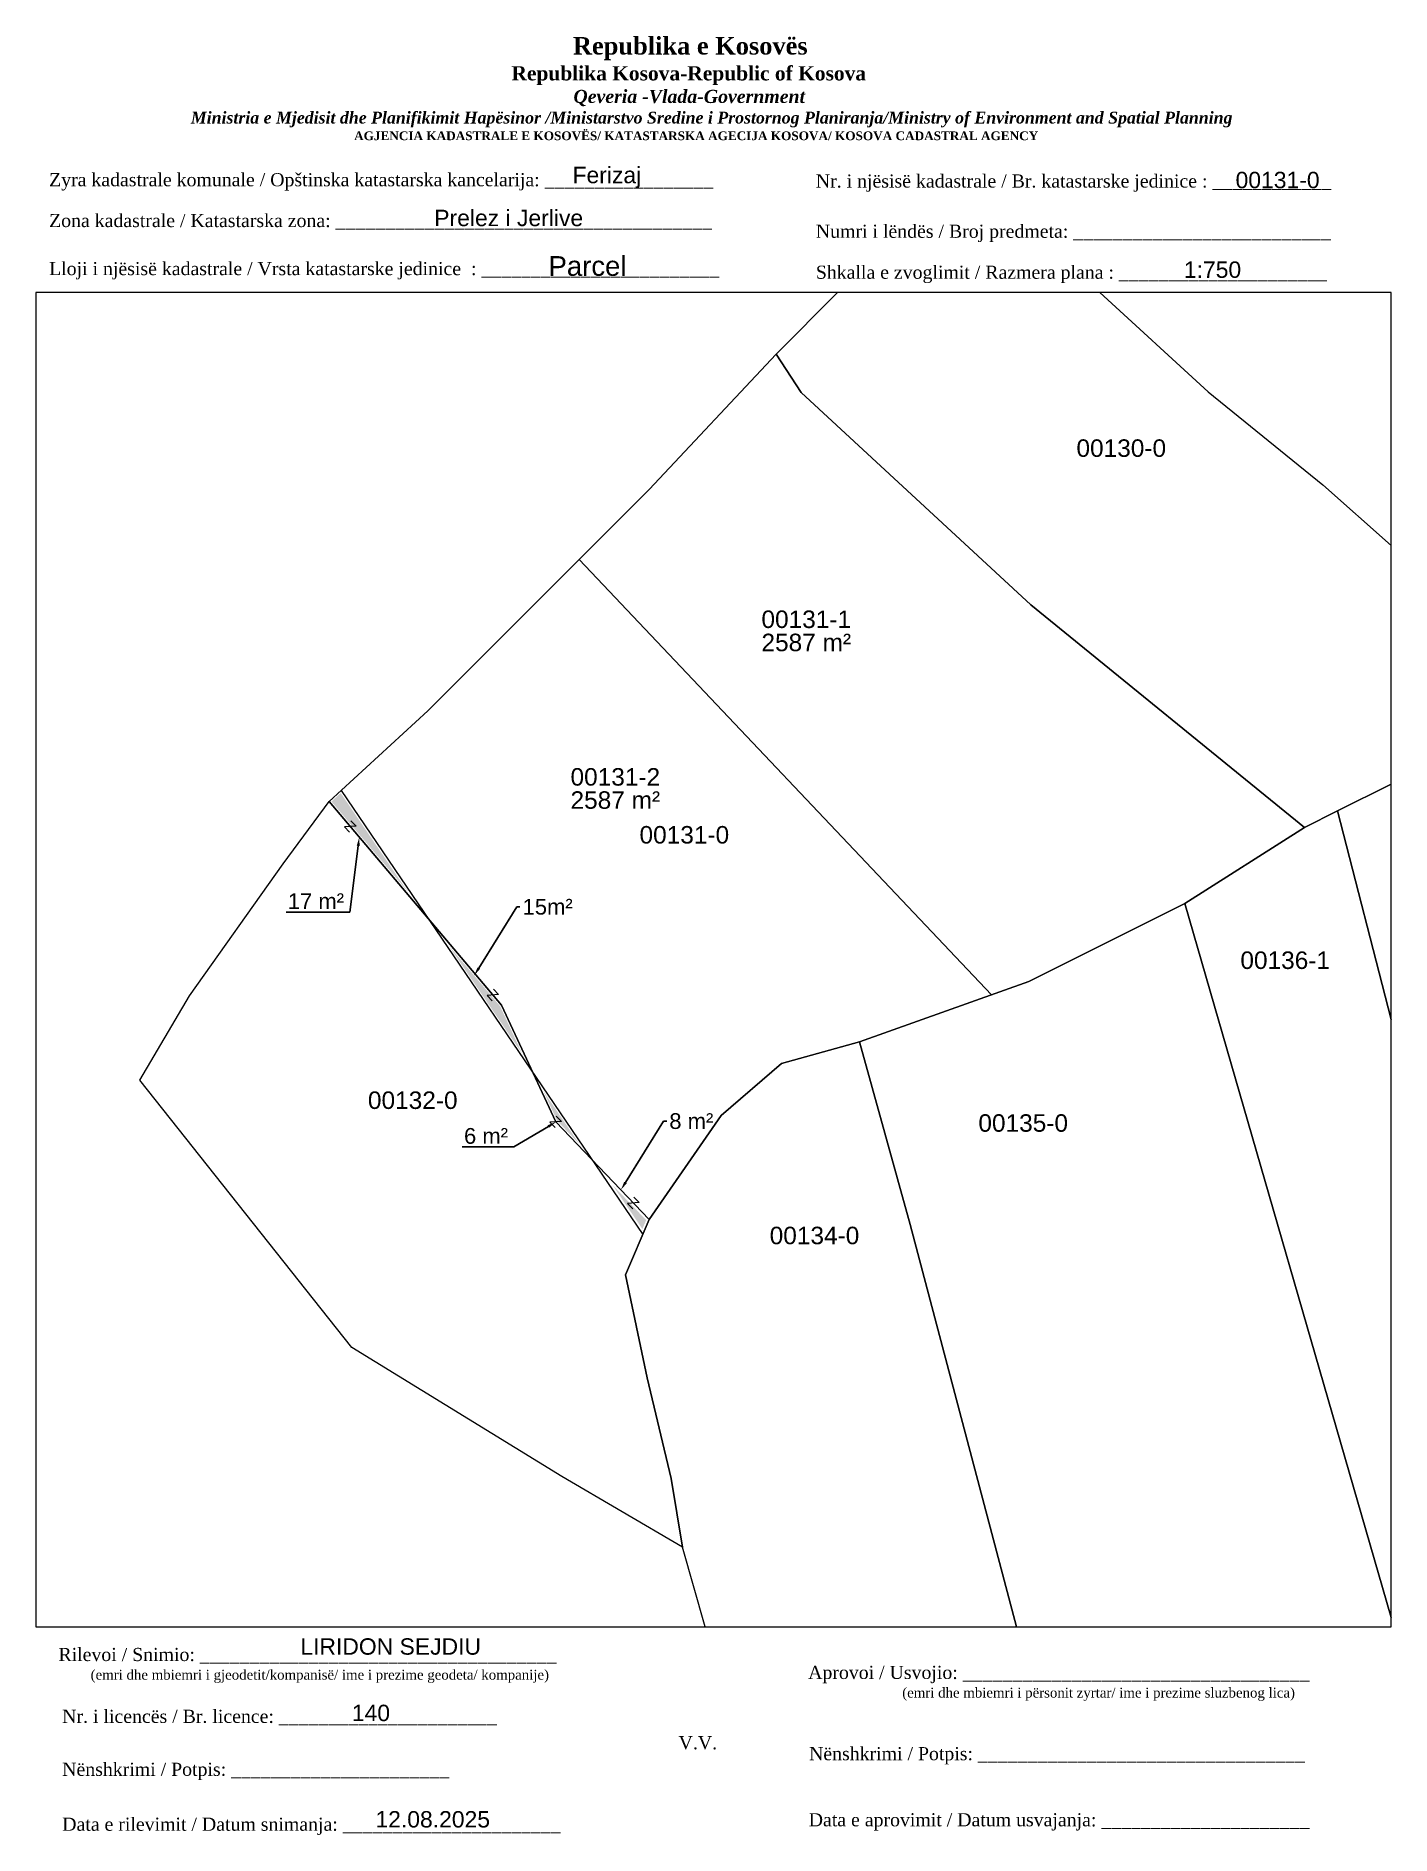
# Paper-space layout 'Manuali' of a CAD drawing. Header units: metres, sheet in millimetres. Extents: x 1 to 208, y 2 to 276.
# The model-space entities are those that its viewports show. They can reach past a viewport. Long polylines and large blocks are cut down to what shows.
import ezdxf
from ezdxf import colors
from ezdxf.entities.mleader import LeaderData, LeaderLine
from ezdxf.math import Vec2, Vec3

# ---------------------------------------------------------------- set-up
doc = ezdxf.new("R2010")
doc.units = ezdxf.units.M
doc.layers.get('0').update_dxf_attribs({"lineweight": 0})
for name, color, linetype, lineweight in [('Korniza e jashtme', 7, 'Continuous', 0), ('Ndarjet', 1, 'Continuous', 0), ('Nr Parceles Baze', 7, 'Continuous', 0), ('Nr-Kojshi', 251, 'Continuous', 0), ('Nr-Ri', 1, 'Continuous', 0), ('Parc-Kojshi', 251, 'Continuous', 0), ('Parcela Baze', 7, 'Continuous', 0), ('rregullimi  parc', 5, 'Continuous', 0), ('symbol', 1, 'Continuous', 0)]:
    doc.layers.add(name, color=color, linetype=linetype, lineweight=lineweight)
doc.styles.get("Standard").update_dxf_attribs({"font": 'arial.ttf'})

msp = doc.modelspace()

# ---------------------------------------------------------------- hatches: boundary and pattern name
at = {"layer": 'rregullimi  parc'}
h = msp.add_hatch(color=256, dxfattribs=at)
h.dxf.hatch_style = 1
h.paths.add_polyline_path([(7511668.937858937, 4698813.483597704), (7511667.873967026, 4698812.509430483), (7511676.638469809, 4698802.160542833)])
h.paths.add_polyline_path([(7511692.117955366, 4698779.3993532), (7511693.692422582, 4698776.008330115), (7511696.218941223, 4698773.36922278)])
h = msp.add_hatch(color=3, dxfattribs=at)
h.dxf.hatch_style = 1
h.paths.add_polyline_path([(7511681.231196559, 4698796.118644101), (7511689.687091932, 4698783.685011382), (7511687.169954033, 4698789.106320025)])
h = msp.add_hatch(color=3, dxfattribs=at)
h.dxf.hatch_style = 1
h.paths.add_polyline_path([(7511700.004687323, 4698768.691739525), (7511703.437785201, 4698763.643678235), (7511703.874418424, 4698764.649562446)])

# ---------------------------------------------------------------- linework, layer by layer
at = {"layer": 'Ndarjet', "flags": 128}
msp.add_lwpolyline([(7511696.204666085, 4698840.178933474), (7511743.351847338, 4698790.420761649)], dxfattribs=at)
at = {"layer": 'Parc-Kojshi', "flags": 128}
for points in [[(7511740.068, 4698885.135), (7511768.136, 4698859.341), (7511781.248, 4698848.721), (7511808.558999999, 4698824.444), (7511800.095, 4698820.012), (7511782.932999999, 4698811.433999999), (7511779.161, 4698809.548), (7511747.881, 4698835.001), (7511721.596, 4698859.266), (7511718.742000001, 4698863.666), (7511740.068, 4698885.135)], [(7511828.579, 4698622.828), (7511811.682, 4698699.6), (7511782.932999999, 4698811.433999999), (7511800.095, 4698820.012), (7511812.032000001, 4698773.794), (7511822.774, 4698724.688), (7511831.162, 4698683.954), (7511842.43, 4698629.767), (7511828.579, 4698622.828)], [(7511782.932999999, 4698811.433999999), (7511811.682, 4698699.6), (7511828.579, 4698622.828), (7511814.016, 4698615.532), (7511806.647000001, 4698645.159), (7511802.984, 4698667.267), (7511796.265, 4698695.659), (7511789.114, 4698719.068), (7511765.482999999, 4698800.866), (7511779.161, 4698809.548), (7511782.932999999, 4698811.433999999)], [(7511728.255, 4698785.05), (7511747.642000001, 4698791.947), (7511765.482999999, 4698800.866), (7511789.114, 4698719.068), (7511796.265, 4698695.659), (7511802.984, 4698667.267), (7511806.647000001, 4698645.159), (7511814.016, 4698615.532), (7511779.573, 4698600.294), (7511777.405, 4698607.663), (7511766.352000001, 4698651.88), (7511759.201, 4698678.973), (7511750.965, 4698699.781), (7511749.015, 4698707.583000001), (7511734.061000001, 4698764.153), (7511728.255, 4698785.05)], [(7511704.228999999, 4698764.713), (7511712.436000001, 4698776.606000001), (7511719.335, 4698782.553), (7511728.255, 4698785.05), (7511734.061000001, 4698764.153), (7511749.015, 4698707.583000001), (7511750.965, 4698699.781), (7511759.201, 4698678.973), (7511766.352000001, 4698651.88), (7511777.405, 4698607.663), (7511779.573, 4698600.294), (7511752.262999999, 4698589.675), (7511743.159, 4698617.419), (7511722.569, 4698656.217), (7511719.753, 4698670.739), (7511715.636, 4698700.433), (7511708.033, 4698727.249), (7511706.726, 4698735.098), (7511703.991, 4698746.635), (7511701.493, 4698758.41), (7511704.228999999, 4698764.713)]]:
    msp.add_lwpolyline(points, dxfattribs=at)
at = {"layer": 'Parcela Baze', "flags": 128}
for points in [[(7511718.742000001, 4698863.666), (7511721.596, 4698859.266), (7511747.881, 4698835.001), (7511779.161, 4698809.548), (7511765.482999999, 4698800.866), (7511747.642000001, 4698791.947), (7511728.255, 4698785.05), (7511719.335, 4698782.553), (7511712.436000001, 4698776.606000001), (7511704.228999999, 4698764.713), (7511693.525, 4698775.893999999), (7511687.34, 4698789.215), (7511667.597, 4698812.527), (7511678.897000001, 4698822.874), (7511704.232000001, 4698848.205), (7511718.742000001, 4698863.666)], [(7511667.597, 4698812.527), (7511687.34, 4698789.215), (7511693.525, 4698775.893999999), (7511704.228999999, 4698764.713), (7511701.493, 4698758.41), (7511703.991, 4698746.635), (7511706.726, 4698735.098), (7511708.033, 4698727.249), (7511694.237000001, 4698735.337), (7511670.212, 4698750.086), (7511645.949, 4698780.654), (7511651.659, 4698790.287), (7511662.364, 4698805.391), (7511667.597, 4698812.527)]]:
    msp.add_lwpolyline(points, dxfattribs=at)
at = {"layer": 'rregullimi  parc', "flags": 128}
msp.add_lwpolyline([(7511668.973259362, 4698813.787190762), (7511703.496064119, 4698763.024515039)], dxfattribs=at)
at = {"layer": 'symbol', "flags": 128}
for points in [[(7511670.098129698, 4698810.320738227), (7511670.6914202, 4698809.708626054), (7511669.362120244, 4698809.607360126), (7511669.955410748, 4698808.995247953)], [(7511686.407015109, 4698791.063647777), (7511687.000305612, 4698790.451535604), (7511685.671005655, 4698790.350269676), (7511686.264296159, 4698789.738157502)], [(7511693.596359476, 4698776.556745136), (7511694.189649979, 4698775.944632963), (7511692.860350022, 4698775.843367036), (7511693.453640526, 4698775.231254862)], [(7511702.478423656, 4698767.278871482), (7511703.071714158, 4698766.666759309), (7511701.742414202, 4698766.565493382), (7511702.335704706, 4698765.953381208)]]:
    msp.add_lwpolyline(points, dxfattribs=at)

# ---------------------------------------------------------------- texts
at = {"layer": 'Nr Parceles Baze'}
for s, p in [('00131-0', (7511703.11129998, 4698807.709977022)), ('00132-0', (7511672.049787978, 4698777.364193806))]:
    msp.add_text(s, height=2, dxfattribs=at).set_placement(p)
at = {"layer": 'Nr-Kojshi'}
for s, p in [('00130-0', (7511753.086393599, 4698851.919444144)), ('00136-2', (7511789.441287958, 4698802.16720607)), ('00136-1', (7511771.834443935, 4698793.369019601)), ('00135-0', (7511741.868949077, 4698774.757470019)), ('00134-0', (7511717.99813136, 4698761.898581142))]:
    msp.add_text(s, height=2, dxfattribs=at).set_placement(p)
at = {"layer": 'Nr-Ri'}
for s, p in [('00131-1', (7511717.058274067, 4698832.351571509)), ('2587 m²', (7511717.058274067, 4698829.701178129)), ('00131-2', (7511695.219286245, 4698814.332260441)), ('2587 m²', (7511695.219286245, 4698811.681867061))]:
    msp.add_text(s, height=2, dxfattribs=at).set_placement(p)

# ---------------------------------------------------------------- leaders
at = {"layer": 'rregullimi  parc'}
ml = msp.add_multileader_mtext('Standard', dxfattribs=at)
ml.set_content('17 m²', color=256)
ml.set_leader_properties()
ml.build(insert=Vec2(0, 0))
ml.multileader.update_dxf_attribs({"text_right_attachment_type": 6, "dogleg_length": 0.36, "arrow_head_size": 1})
ctx = ml.context
ctx.base_point, ctx.char_height, ctx.arrow_head_size, ctx.landing_gap_size, ctx.plane_origin = Vec3(7511662.89952263, 4698801.120159898), 1.8, 1, 0.3, Vec3(7511671.060501546, 4698808.437391125)
ctx.right_attachment, ctx.text_align_type = 6, 2
notes = []
notes.append((ctx, [(1, (1, 1, 0), (7511669.971664513, 4698799.860773813), (-1, 0), 0.36, [(0, [(7511671.060501546, 4698808.437391125)], 0, [])])]))
ctx.mtext.insert, ctx.mtext.alignment, ctx.mtext.flow_direction = Vec3(7511669.311664513, 4698802.020773813), 3, 5
at = {"layer": 'rregullimi  parc', "color": 3}
ml = msp.add_multileader_mtext('Standard', dxfattribs=at)
ml.set_content('15m²', color=3)
ml.set_leader_properties()
ml.build(insert=Vec2(0, 0))
ml.multileader.update_dxf_attribs({"text_right_attachment_type": 6, "dogleg_length": 0.36, "arrow_head_size": 1})
ctx = ml.context
ctx.base_point, ctx.char_height, ctx.arrow_head_size, ctx.landing_gap_size, ctx.plane_origin = Vec3(7511689.439709116, 4698800.469548817), 1.8, 1, 0.3, Vec3(7511684.200575296, 4698792.612482063)
ctx.right_attachment = 6
notes.append((ctx, [(0, (1, 1, 0), (7511689.079709115, 4698800.469548817), (1, 0), 0.36, [(0, [(7511684.200575296, 4698792.612482063)], 0, [])])]))
ctx.mtext.insert, ctx.mtext.flow_direction = Vec3(7511689.739709116, 4698801.384896702), 5
at = {"layer": 'rregullimi  parc'}
ml = msp.add_multileader_mtext('Standard', dxfattribs=at)
ml.set_content('6 m²', color=256)
ml.set_leader_properties()
ml.build(insert=Vec2(0, 0))
ml.multileader.update_dxf_attribs({"text_right_attachment_type": 6, "dogleg_length": 0.36, "arrow_head_size": 1})
ctx = ml.context
ctx.base_point, ctx.char_height, ctx.arrow_head_size, ctx.landing_gap_size, ctx.plane_origin = Vec3(7511682.873255821, 4698774.265935575), 1.8, 1, 0.3, Vec3(7511693.464944072, 4698778.369828635)
ctx.right_attachment, ctx.text_align_type = 6, 2
notes.append((ctx, [(1, (1, 1, 0), (7511688.726161688, 4698773.02128346), (-1, 0), 0.36, [(0, [(7511693.547953152, 4698775.870023991)], 0, [])])]))
ctx.mtext.insert, ctx.mtext.alignment, ctx.mtext.flow_direction = Vec3(7511688.066161687, 4698775.18128346), 3, 5
at = {"layer": 'rregullimi  parc', "color": 3}
ml = msp.add_multileader_mtext('Standard', dxfattribs=at)
ml.set_content('8 m²', color=3)
ml.set_leader_properties()
ml.build(insert=Vec2(0, 0))
ml.multileader.update_dxf_attribs({"text_right_attachment_type": 6, "dogleg_length": 0.36, "arrow_head_size": 1})
ctx = ml.context
ctx.base_point, ctx.char_height, ctx.arrow_head_size, ctx.landing_gap_size, ctx.plane_origin = Vec3(7511706.220253651, 4698775.962681492), 1.8, 1, 0.3, Vec3(7511700.981119831, 4698768.105614739)
ctx.right_attachment = 6
notes.append((ctx, [(0, (1, 1, 0), (7511705.860253651, 4698775.962681492), (1, 0), 0.36, [(0, [(7511700.981119831, 4698768.105614739)], 0, [])])]))
ctx.mtext.insert, ctx.mtext.flow_direction = Vec3(7511706.520253651, 4698776.878029377), 5
for ctx, leaders in notes:
    for number, flags, end, landing, length, lines in leaders:
        leader = LeaderData()
        leader.index, (leader.has_last_leader_line, leader.has_dogleg_vector, leader.attachment_direction) = number, flags
        leader.last_leader_point, leader.dogleg_vector, leader.dogleg_length = Vec3(end), Vec3(landing), length
        for number, points, colour, breaks in lines:
            line = LeaderLine()
            line.index, line.vertices, line.color, line.breaks = number, Vec3.list(points), colors.encode_raw_color(colour), breaks
            leader.lines.append(line)
        ctx.leaders.append(leader)

psp = doc.layouts.new('Manuali')

# ---------------------------------------------------------------- texts
for s, p in [('00131-0', (183.9204980109608, 252.8395840773214)), ('Prelez i Jerlive', (61.72550329392854, 247.0570473723392)), ('LIRIDON SEJDIU ', (41.2970505821408, 29.28349578565187)), ('140', (49.15310464520665, 19.15864833811239)), ('12.08.2025', (52.75040801261316, 2.943270835723119))]:
    psp.add_text(s, height=2.5).set_placement(p)
for s, insert, char_height, width, attachment_point in [('\\pi77.297;{\\fBook Antiqua|b1|i0|c0|p18;\\H1.333x;Republika e Kosovës\\fTimes New Roman|b1|i0|c0|p18;\\P\\pi67.927;\\fBook Antiqua|b1|i0|c0|p18;\\H0.8125x;Republika Kosova-Republic of Kosova\\fTimes New Roman|b1|i0|c0|p18;\\P\\pi77.378;\\fBook Antiqua|b1|i1|c0|p18;\\H0.9233x;Qeveria -Vlada-Government \\P\\pi13.032,l6,t23.033;\\fTimes New Roman|b1|i1|c0|p18;\\H0.9x;Ministria e Mjedisit dhe Planifikimit Hapësinor /Ministarstvo Sredine i Prostornog Planiranja/Ministry of Environment and Spatial Planning\\P\\pi43.931,l0,tz;\\fBook Antiqua|b1|i0|c0|p18;\\H0.7406x;AGJENCIA KADASTRALE E KOSOVËS/ KATASTARSKA AGECIJA KOSOVA/ KOSOVA CADASTRAL AGENCY}', (5.566422932534124, 275.8868628001595), 2, 191.82371987901, 1), ('{\\fTimes New Roman|b0|i0|c0|p18;Zyra kadastrale komunale / Opštinska katastarska kancelarija: _________________}', (2.983461130624619, 255.1387037146077), 2, 100.6873395261896, 1), ('Ferizaj', (88.04524082690577, 254.4713593165826), 2.5, 9.973472348059943, 5), ('{\\fTimes New Roman|b0|i0|c0|p18;Nr. i njësisë kadastrale / Br. katastarske jedinice : ____________}', (119.9104339334592, 254.9374910866793), 2, 79.94836673526106, 1), ('{\\fTimes New Roman|b0|i0|c0|p18;Zona kadastrale / Katastarska zona: ______________________________________}', (2.983461130624619, 248.9136432039384), 2, 100.6873395261896, 1), ('{\\fTimes New Roman|b0|i0|c0|p18;Numri i lëndës / Broj predmeta: __________________________}', (119.9104339334592, 247.2819907745926), 2, 79.94836673526106, 1), ('{\\fTimes New Roman|b0|i0|c0|p18;Lloji i njësisë kadastrale / Vrsta katastarske jedinice  : ________________________}', (2.983461130624619, 241.587260757164), 2, 100.6873395261896, 1), ('{\\fArial|b0|i0|c0|p34;Parcel}', (85.09274465073963, 240.9597929670922), 3, 11.29388529590567, 5), ('1:750', (180.4077354741005, 240.4075051805397), 2.5, 10.17839512022846, 5), ('{\\fTimes New Roman|b0|i0|c0|p18;Shkalla e zvoglimit / Razmera plana : _____________________}', (119.9104339334592, 241.0351821885057), 2, 79.94836673526106, 1), ('{\\fTimes New Roman|b0|i0|c0|p18;Rilevoi / Snimio: ____________________________________\\P     \\H0.75x;(emri dhe mbiemri i gjeodetit/kompanisë/ ime i prezime geodeta/ kompanije)}', (42.38137190481757, 27.65293545017969), 2, 74.7958215483859, 5), ('{\\fTimes New Roman|b0|i0|c0|p18; Aprovoi / Usvojio: ___________________________________\\P                    \\H0.75x;(emri dhe mbiemri i përsonit zyrtar/ ime i prezime sluzbenog lica)}', (117.9831611768623, 27.58384148238349), 2, 83.34402442406417, 1), ('{\\fTimes New Roman|b0|i0|c0|p18;Nr. i licencës / Br. licence: ______________________\\P                                }', (4.983461130624619, 20.88830359552753), 2, 83.34402442406417, 1), ('{\\fTimes New Roman|b0|i0|c0|p18;V.V.                                 }', (101.9211308996724, 15.84422644362215), 2, 5.70755248322007, 5), ('{\\fTimes New Roman|b0|i0|c0|p18; Nënshkrimi / Potpis: _________________________________}', (118.1199323405358, 15.20072785877903), 2, 83.34402442406417, 1), ('{\\fTimes New Roman|b0|i0|c0|p18;Nënshkrimi / Potpis: ______________________\\P                                 }', (4.983461130624619, 12.81732300743806), 2, 83.34402442406417, 1), ('{\\fTimes New Roman|b0|i0|c0|p18;Data e rilevimit / Datum snimanja: ______________________\\P                                 }', (4.983461130624619, 4.445773518549004), 2, 83.34402442406417, 1), ('{\\fTimes New Roman|b0|i0|c0|p18; Data e aprovimit / Datum usvajanja: _____________________}', (118.0698132869711, 5.120989675783804), 2, 83.34402442406417, 1)]:
    psp.add_mtext(s, dxfattribs=dict(insert=insert, char_height=char_height, width=width, attachment_point=attachment_point))

# ---------------------------------------------------------------- viewports
at = {"layer": 'Korniza e jashtme', "view_target_point": (370776.4267631145, 310629.5698299978)}
psp.add_viewport(center=(104.3060275653328, 135.2522070121012), size=(206.6451328694163, 203.4045652002475), view_center_point=(7140935.146828878, 4388164.874271934), view_height=152.5534239001857, dxfattribs=at)

doc.saveas('drawing.dxf')
